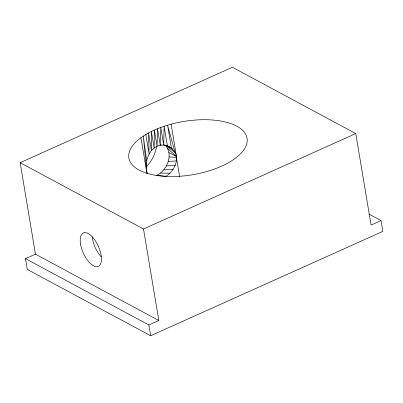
<?xml version="1.0" encoding="UTF-8"?>
<svg xmlns="http://www.w3.org/2000/svg" width="403" height="403" viewBox="0 0 403 403"><rect width="100%" height="100%" fill="white"/><g stroke="black" fill="none" stroke-linecap="round" stroke-linejoin="round"><path stroke-width="0.6" d="M147.03 173.718L140.934 137.74C149.956 131.242 160.454 127.106 171.114 124.174L176.449 156.5C177.3 164.711 172.257 172.434 165.547 176.736M146.41 169.084C145.347 160.384 148.853 150.309 157.084 146.218C164.983 142.581 175.003 147.891 176.449 156.5L168.907 152.515L167.698 148.566L165.552 145.342L175.048 152.52L167.577 125.182L171.446 148.274M166.384 176.287L156.661 175.386C165.008 171.325 170.162 161.714 168.907 152.515M35.464 254.177L20.15 162.676L232.415 67.261L355.773 133.579L371.082 225.081L381.047 220.602L382.85 231.367L150.651 335.739L27.298 269.421L25.495 258.655L35.464 254.177L158.817 320.496L148.848 324.974L25.495 258.655M20.15 162.676L143.503 228.995L355.773 133.579M168.258 161.492L176.449 160.878M166.439 165.905L175.3 165.28M163.774 169.859L173.078 169.472M160.439 173.094L170.011 173.214M169.099 156.923L176.378 157.382L179.657 176.499M159.996 144.858L161.165 145.095M164.142 144.853L165.331 145.246M166.998 145.584L169.26 146.637M368.881 214.058L381.047 220.602M166.298 145.302L172.6 149.13M167.698 148.566L176.449 156.5M146.41 170.001L147.402 173.305M167.421 145.982L164.127 126.28L163.729 145.171L160.767 127.464L160.288 145.317L157.513 128.733L157.084 146.218L154.379 130.073L154.158 148.072L151.382 131.489L151.488 150.672L148.526 132.965L149.12 154.208L145.826 134.506M143.503 228.995L158.817 320.496M148.848 324.974L150.651 335.739M146.702 160.767L143.292 136.098L146.173 165.497M101.158 256.872A18.342 8.236 65.8 0 1 92.277 236.984M156.581 146.329A30.568 23.581 -61.7 0 1 146.022 167.205M171.114 124.174A59.916 27.016 -9.5 0 1 247.205 140.979A59.916 27.016 -9.5 0 1 168.192 176.499A59.916 27.016 -9.5 0 1 140.934 137.74M80.555 244.132A18.342 8.236 65.8 0 0 98.312 266.403A18.342 8.236 65.8 0 0 93.632 238.44A18.342 8.236 65.8 0 0 80.555 244.132"/></g></svg>
